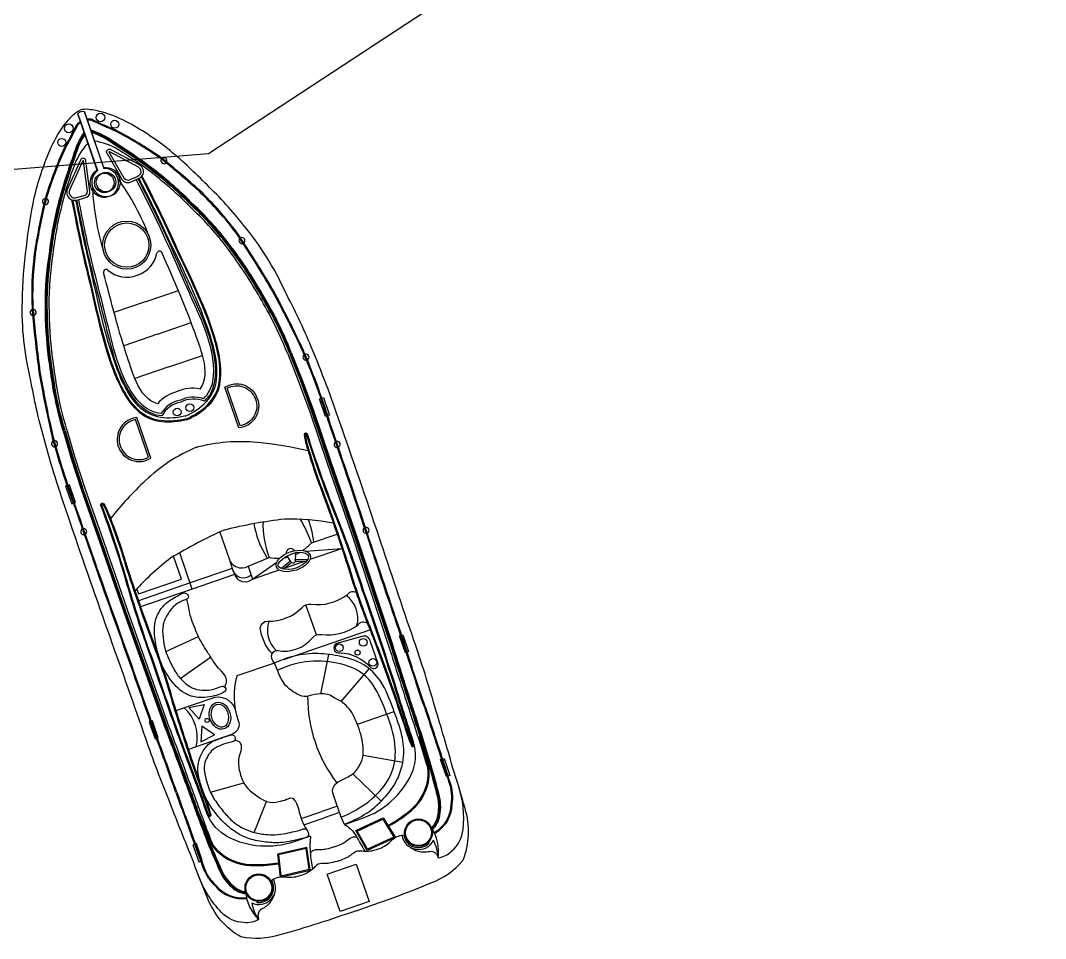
# Model space of a CAD drawing. Header units: metres. Extents: x 311963 to 314083, y 1901421 to 1902686.
# Drawn here: x 313521.2 to 313601.9, y 1901421.4 to 1901493.7 of the extents above; entities that cross this region are included whole.
import ezdxf

# ---------------------------------------------------------------- set-up
doc = ezdxf.new("R2010")
doc.units = ezdxf.units.M
doc.layers.add('village', color=3, linetype='Continuous')

msp = doc.modelspace()

# ---------------------------------------------------------------- linework, layer by layer
at = {"color": 32, "true_color": 0xcd6928}
for p, q in [((313531.124, 1901471.536), (313533.67, 1901472.412)), ((313531.124, 1901471.536), (313528.578, 1901470.659)), ((313532.012, 1901468.957), (313534.669, 1901469.872)), ((313532.012, 1901468.957), (313529.354, 1901468.042)), ((313532.9, 1901466.378), (313535.565, 1901467.296)), ((313532.9, 1901466.378), (313530.235, 1901465.461)), ((313543.659, 1901451.881), (313546.536, 1901452.093)), ((313544.027, 1901451.228), (313546.536, 1901452.093)), ((313539.496, 1901449.668), (313541.411, 1901451.015)), ((313542.503, 1901451.102), (313541.766, 1901450.508)), ((313542.599, 1901450.983), (313541.949, 1901450.459)), ((313542.067, 1901450.553), (313543.548, 1901451.063)), ((313542.864, 1901451.074), (313543.731, 1901451.061)), ((313542.867, 1901451.227), (313543.837, 1901451.212)), ((313539.147, 1901450.679), (313539.496, 1901449.668)), ((313539.496, 1901449.668), (313541.588, 1901450.389)), ((313534.587, 1901449.371), (313530.513, 1901447.968)), ((313534.755, 1901448.884), (313530.683, 1901447.481)), ((313544.523, 1901445.269), (313543.701, 1901447.654)), ((313532.664, 1901443.957), (313535.243, 1901445.15)), ((313541.961, 1901443.35), (313548.745, 1901445.686)), ((313533.812, 1901441.845), (313536.196, 1901443.53)), ((313544.88, 1901440.63), (313545.506, 1901443.736)), ((313546.465, 1901440.027), (313548.688, 1901442.601)), ((313547.752, 1901438.234), (313550.64, 1901439.25)), ((313548.214, 1901435.799), (313551.331, 1901435.249)), ((313547.385, 1901434.326), (313549.621, 1901432.17)), ((313536.189, 1901432.879), (313538.818, 1901433.619)), ((313539.635, 1901429.712), (313540.587, 1901432.16)), ((313546.175, 1901431.785), (313544.957, 1901431.366)), ((313543.326, 1901430.804), (313544.957, 1901431.366)), ((313543.532, 1901430.326), (313545.126, 1901430.875)), ((313546.346, 1901431.295), (313545.126, 1901430.875)), ((313553.341, 1901428.92), (313553.395, 1901428.866)), ((313539.857, 1901424.277), (313539.847, 1901424.201))]:
    msp.add_line(p, q, dxfattribs=at)
for points in [[(313547.649, 1901423.548, -0.01736), (313541.659, 1901421.644, -0.12634), (313538.582, 1901421.48, -0.172899), (313535.934, 1901424.608, -0.013884), (313534.702, 1901427.787, -0.008973), (313532.903, 1901432.312, -0.01509), (313530.947, 1901437.526, 0.002245), (313528.097, 1901445.623, -0.003342), (313524.977, 1901454.627, -0.016984), (313523.08, 1901460.718, -0.024546), (313522.025, 1901465.417, -0.067942), (313521.378, 1901471.559, -0.033948), (313521.694, 1901475.818, -0.022001), (313522.316, 1901479.735, -0.042872), (313523.53, 1901483.433, -0.059514), (313524.644, 1901485.389, -0.046364), (313525.369, 1901486.236, -0.104882), (313525.931, 1901486.615, -0.104882)], [(313547.649, 1901423.548, 0.01736), (313553.542, 1901425.736, 0.12634), (313556.067, 1901427.502, 0.172899), (313556.229, 1901431.596, 0.013884), (313555.242, 1901434.86, 0.008973), (313553.873, 1901439.533, 0.01509), (313552.203, 1901444.846, -0.002245), (313549.463, 1901452.981, 0.003342), (313546.378, 1901461.996, 0.016984), (313544.122, 1901467.964, 0.024546), (313542.061, 1901472.317, 0.067942), (313538.789, 1901477.555, 0.033948), (313535.917, 1901480.716, 0.022001), (313533.016, 1901483.419, 0.042872), (313529.782, 1901485.586, 0.059514), (313527.7, 1901486.442, 0.046364), (313526.608, 1901486.662, 0.104882), (313525.931, 1901486.615, 0.104882)], [(313533.454, 1901432.863, 0.006425), (313531.679, 1901437.805, 0.002217), (313528.835, 1901445.887, -0.003368), (313525.655, 1901454.947, -0.024633), (313523.787, 1901460.701, -0.015037), (313522.961, 1901464.617, -0.025439), (313522.604, 1901466.819, -0.013843), (313522.14, 1901471.441, -0.040266), (313522.408, 1901475.783, -0.016729), (313523.226, 1901479.767, -0.029739), (313524.695, 1901483.645, 0.01525), (313525.615, 1901485.364, -0.132389), (313525.838, 1901485.641, -0.028442), (313525.953, 1901485.725, -0.028442)], [(313533.527, 1901432.888, 0.006424), (313531.751, 1901437.831, 0.002217), (313528.907, 1901445.912, -0.003368), (313525.727, 1901454.973, -0.024633), (313523.862, 1901460.72, -0.015038), (313523.037, 1901464.631, -0.025461), (313522.68, 1901466.828, -0.013839), (313522.217, 1901471.444, -0.040238), (313522.483, 1901475.771, -0.016715), (313523.3, 1901479.747, -0.029693), (313524.764, 1901483.61, 0.015234), (313525.685, 1901485.331, -0.134036), (313525.885, 1901485.58, -0.024879), (313525.979, 1901485.65, -0.024879)], [(313553.099, 1901439.628, -0.006425), (313551.455, 1901444.615, -0.002217), (313548.72, 1901452.735, 0.003368), (313545.647, 1901461.832, 0.024633), (313543.576, 1901467.516, 0.015037), (313541.816, 1901471.109, 0.025439), (313540.742, 1901473.065, 0.013843), (313538.261, 1901476.992, 0.040266), (313535.377, 1901480.249, 0.016729), (313532.278, 1901482.885, 0.029739), (313528.734, 1901485.035, -0.01525), (313526.951, 1901485.824, 0.132389), (313526.604, 1901485.905, 0.028442), (313526.462, 1901485.9, 0.028442)], [(313553.026, 1901439.603, -0.006424), (313551.382, 1901444.591, -0.002217), (313548.648, 1901452.71, 0.003368), (313545.574, 1901461.808, 0.024633), (313543.506, 1901467.485, 0.015038), (313541.747, 1901471.075, 0.025461), (313540.676, 1901473.025, 0.013839), (313538.199, 1901476.948, 0.040238), (313535.324, 1901480.193, 0.016715), (313532.233, 1901482.823, 0.029693), (313528.701, 1901484.966, -0.015234), (313526.916, 1901485.755, 0.134036), (313526.605, 1901485.828, 0.024879), (313526.487, 1901485.825, 0.024879)], [(313524.59, 1901461.338, -0.031596), (313523.786, 1901464.78, -0.004928), (313523.445, 1901467.109, -0.02844), (313523.185, 1901471.199, -0.042875), (313523.499, 1901475.31, -0.035347), (313524.249, 1901479.358, -0.024093), (313525.392, 1901483.007, -0.079837), (313526.249, 1901484.866)], [(313524.663, 1901461.36, -0.031592), (313523.862, 1901464.793, -0.004926), (313523.521, 1901467.119, -0.028436), (313523.262, 1901471.2, -0.042895), (313523.575, 1901475.3, -0.035363), (313524.323, 1901479.338, -0.024111), (313525.465, 1901482.983, -0.077658), (313526.281, 1901484.774, -0.077658)], [(313524.737, 1901461.382, -0.031588), (313523.938, 1901464.805, -0.004924), (313523.597, 1901467.128, -0.028433), (313523.339, 1901471.2, -0.042917), (313523.652, 1901475.289, -0.035379), (313524.397, 1901479.319, -0.02413), (313525.538, 1901482.96, -0.075408), (313526.312, 1901484.683, -0.075408)], [(313542.552, 1901467.524, 0.031596), (313541.065, 1901470.731, 0.004928), (313539.9, 1901472.775, 0.02844), (313537.587, 1901476.158, 0.042875), (313534.808, 1901479.204, 0.035347), (313531.725, 1901481.932, 0.024093), (313528.578, 1901484.104, 0.079837), (313526.758, 1901485.041)], [(313542.48, 1901467.496, 0.031592), (313540.998, 1901470.694, 0.004926), (313539.834, 1901472.736, 0.028436), (313537.526, 1901476.112, 0.042895), (313534.754, 1901479.149, 0.035363), (313531.678, 1901481.871, 0.024111), (313528.535, 1901484.04, 0.077658), (313526.789, 1901484.95, 0.077658)], [(313542.409, 1901467.468, 0.031588), (313540.93, 1901470.657, 0.004924), (313539.768, 1901472.697, 0.028433), (313537.465, 1901476.065, 0.042917), (313534.701, 1901479.094, 0.035379), (313531.632, 1901481.81, 0.02413), (313528.492, 1901483.977, 0.075408), (313526.821, 1901484.858, 0.075408)], [(313524.883, 1901461.427, -0.031581), (313524.089, 1901464.83, -0.00492), (313523.75, 1901467.148, -0.028426), (313523.492, 1901471.201, -0.042959), (313523.804, 1901475.268, -0.035411), (313524.546, 1901479.28, -0.028829), (313525.501, 1901482.337, -0.092336), (313526.547, 1901484.001, -0.080328)], [(313542.266, 1901467.412, 0.031581), (313540.796, 1901470.583, 0.00492), (313539.636, 1901472.619, 0.028426), (313537.343, 1901475.971, 0.042959), (313534.594, 1901478.984, 0.035411), (313531.539, 1901481.688, 0.028829), (313528.904, 1901483.509, 0.092336), (313527.055, 1901484.176, 0.080328)], [(313530.491, 1901481.189), (313529.923, 1901480.946, -0.382221), (313529.266, 1901481.098), (313528.068, 1901483.164, -0.786544), (313528.298, 1901483.525), (313530.582, 1901482.324, -0.616464), (313530.491, 1901481.189, -3.844907)], [(313525.679, 1901479.532), (313526.276, 1901479.691, 0.382221), (313526.7, 1901480.215), (313526.372, 1901482.58, 0.786544), (313525.968, 1901482.723), (313524.909, 1901480.37, 0.616464), (313525.679, 1901479.532, 3.844907)], [(313542.266, 1901467.41), (313543.104, 1901465.308), (313544.006, 1901462.854), (313545.371, 1901458.809), (313547.28, 1901453.263), (313550.24, 1901444.337, 0.002601), (313551.798, 1901439.469, -0.00441), (313553.123, 1901435.339, -0.002867), (313553.307, 1901434.71, -0.002867)], [(313542.409, 1901467.467), (313543.248, 1901465.363), (313544.151, 1901462.905), (313545.516, 1901458.859), (313547.426, 1901453.312), (313550.386, 1901444.384, 0.002601), (313551.944, 1901439.517, -0.00441), (313553.27, 1901435.384, -0.012997), (313554.049, 1901432.507, -0.113276), (313554.032, 1901430.884, -0.142458), (313553.579, 1901430.091, -0.142458)], [(313542.48, 1901467.495), (313543.319, 1901465.39), (313544.223, 1901462.93), (313545.588, 1901458.883), (313547.498, 1901453.337), (313550.459, 1901444.408, 0.002601), (313552.017, 1901439.541, -0.004411), (313553.344, 1901435.406, -0.013003), (313554.123, 1901432.524, -0.113337), (313554.107, 1901430.867, -0.144821), (313553.621, 1901430.025, -0.138987)], [(313542.552, 1901467.524), (313543.391, 1901465.417), (313544.296, 1901462.956), (313545.661, 1901458.908), (313547.571, 1901453.362), (313550.532, 1901444.431, 0.002601), (313552.09, 1901439.565, -0.004411), (313553.417, 1901435.429, -0.013009), (313554.198, 1901432.541, -0.113396), (313554.181, 1901430.849, -0.146005), (313553.662, 1901429.956, -1.595219)], [(313538.421, 1901461.589), (313537.322, 1901464.782, -0.483063), (313539.869, 1901463.911, -0.50024), (313538.421, 1901461.589, -0.418424)], [(313531.498, 1901459.205), (313530.399, 1901462.398, 0.483063), (313528.928, 1901460.143, 0.50024), (313531.498, 1901459.205, 0.418424)], [(313524.59, 1901461.338), (313525.225, 1901459.162), (313526.028, 1901456.665), (313527.444, 1901452.635), (313529.354, 1901447.088), (313532.52, 1901438.228, -0.002601), (313534.288, 1901433.435, 0.004411), (313535.79, 1901429.358, 0.013009), (313536.952, 1901426.602, 0.113396), (313538.007, 1901425.279, 0.146005), (313538.966, 1901424.895, 1.595219)], [(313524.663, 1901461.36), (313525.298, 1901459.184), (313526.101, 1901456.689), (313527.517, 1901452.66), (313529.427, 1901447.114), (313532.592, 1901438.255, -0.002601), (313534.361, 1901433.461, 0.004411), (313535.861, 1901429.386, 0.013003), (313537.021, 1901426.635, 0.113337), (313538.055, 1901425.339, 0.144821), (313538.956, 1901424.975, 0.138987)], [(313524.737, 1901461.381), (313525.372, 1901459.207), (313526.173, 1901456.714), (313527.589, 1901452.685), (313529.499, 1901447.139), (313532.664, 1901438.281, -0.002601), (313534.433, 1901433.487, 0.00441), (313535.933, 1901429.413, 0.012997), (313537.091, 1901426.667, 0.113276), (313538.103, 1901425.399, 0.142458), (313538.948, 1901425.053, 0.142458)], [(313524.884, 1901461.424), (313525.519, 1901459.252), (313526.319, 1901456.763), (313527.734, 1901452.736), (313529.644, 1901447.19), (313532.808, 1901438.334, -0.002601), (313534.577, 1901433.539, 0.00441), (313536.076, 1901429.469, 0.002867), (313536.319, 1901428.859, 0.002867)], [(313535.079, 1901460.05, -0.096403), (313539.881, 1901460.444, -0.040538), (313543.869, 1901459.788, -1.92312)], [(313546.726, 1901430.345), (313548.168, 1901430.842, 0.202722), (313552.021, 1901434.324, 0.178768), (313552.177, 1901436.841, -0.010028), (313550.72, 1901441.388, 0.005356), (313548.216, 1901448.857, 0.016605), (313546.048, 1901454.85, -0.018921), (313543.82, 1901461.074, 0.925873), (313543.565, 1901461.027, 0.041202), (313543.842, 1901459.88, 0.024461), (313545.07, 1901456.294, -0.012888), (313547.407, 1901449.375, 0.019359), (313548.877, 1901445.362, -0.002375), (313550.58, 1901440.719, 0.006386), (313551.581, 1901437.736, 0.013656), (313552.006, 1901436.548, 0.862706), (313552.241, 1901436.601, -0.648089)], [(313552.164, 1901436.591, 0.016488), (313552.104, 1901436.818, -0.010023), (313550.646, 1901441.365, 0.005356), (313548.143, 1901448.833, 0.016607), (313545.977, 1901454.821, -0.018921), (313543.747, 1901461.051, -0.01143), (313543.746, 1901461.055, 0.913283), (313543.641, 1901461.037, 0.041174), (313543.915, 1901459.903, 0.024478), (313545.142, 1901456.321, -0.012889), (313547.48, 1901449.398, 0.019362), (313548.948, 1901445.39, -0.002377), (313550.653, 1901440.744, 0.006391), (313551.653, 1901437.76, 0.013664), (313552.078, 1901436.576, -0.000701), (313552.078, 1901436.576, 0.819976), (313552.164, 1901436.591, 0.819976)], [(313535.079, 1901460.05, 0.096403), (313531.053, 1901457.403, 0.040538), (313528.314, 1901454.432, 1.92312)], [(313544.066, 1901429.429), (313542.75, 1901428.976, -0.202722), (313537.57, 1901429.347, -0.178768), (313535.896, 1901431.235, 0.010028), (313534.246, 1901435.715, -0.005356), (313531.619, 1901443.142, -0.016605), (313529.638, 1901449.199, 0.018921), (313527.561, 1901455.475, -0.925873), (313527.791, 1901455.595, -0.041202), (313528.279, 1901454.52, -0.024461), (313529.52, 1901450.939, 0.012888), (313531.938, 1901444.048, -0.019359), (313533.251, 1901439.981, 0.002375), (313534.767, 1901435.274, -0.006386), (313535.816, 1901432.307, -0.013656), (313536.212, 1901431.109, -0.862706), (313535.995, 1901431.006, 0.648089)], [(313536.061, 1901431.045, -0.016488), (313535.968, 1901431.261, 0.010023), (313534.317, 1901435.742, -0.005356), (313531.692, 1901443.168, -0.016607), (313529.712, 1901449.22, 0.018921), (313527.633, 1901455.502, 0.01143), (313527.632, 1901455.506, -0.913283), (313527.725, 1901455.556, -0.041174), (313528.207, 1901454.493, -0.024478), (313529.446, 1901450.916, 0.012889), (313531.866, 1901444.021, -0.019362), (313533.178, 1901439.959, 0.002377), (313534.695, 1901435.249, -0.006391), (313535.743, 1901432.281, -0.013664), (313536.138, 1901431.087, 0.000701), (313536.138, 1901431.087, -0.819976), (313536.061, 1901431.045, -0.819976)], [(313537.315, 1901453.558, -0.033687), (313542.023, 1901454.417, -0.051879), (313545.85, 1901454.111, -1.92312)], [(313537.315, 1901453.558, 0.033687), (313533.076, 1901451.336, 0.051879), (313530.249, 1901448.738, 1.92312)], [(313536.924, 1901453.362), (313537.647, 1901451.265, 0.462925), (313539.147, 1901450.679), (313540.805, 1901451.364)], [(313537.647, 1901451.265), (313537.96, 1901450.355, 0.545737), (313539.379, 1901450.007, 0.282905)], [(313537.96, 1901450.355), (313538.073, 1901450.026, 0.516839), (313539.496, 1901449.668, 0.282905)], [(313541.032, 1901443.804, -0.164009), (313540.111, 1901445.835, -0.407559), (313540.692, 1901446.352, 0.20466), (313543.383, 1901447.415, -0.28657), (313544.099, 1901447.688, 0.198759), (313546.985, 1901448.465, -0.45148), (313547.723, 1901448.574, -1.463971)], [(313541.219, 1901443.057, -0.291269), (313541.037, 1901443.819, -0.299867), (313541.487, 1901444.042, 0.273478), (313544.204, 1901445.03, -0.28657), (313544.92, 1901445.303, 0.198759), (313547.807, 1901446.08, -0.45148), (313548.544, 1901446.19, -1.463971)], [(313541.219, 1901443.057), (313538.273, 1901442.042, 0.158322), (313538.369, 1901438.526, -0.417676), (313537.921, 1901437.451), (313534.447, 1901436.255)], [(313546.726, 1901430.345), (313546.482, 1901430.908), (313545.87, 1901432.656, -0.448043), (313546.403, 1901433.772, 0.025561), (313547.242, 1901434.227, 0.15676), (313547.949, 1901435.065, 0.144288), (313548.216, 1901435.84, 0.079427), (313548.041, 1901437.384, 0.054179), (313547.394, 1901439.004, 0.127294), (313546.442, 1901440.043, -0.025195), (313545.611, 1901440.517, 0.112656), (313544.872, 1901440.63, 0.061652), (313543.953, 1901440.463, -0.222278), (313543.189, 1901440.527, -0.049109), (313542.555, 1901440.902, -0.09997), (313541.981, 1901441.445, -0.045992), (313541.451, 1901442.488), (313541.219, 1901443.057)], [(313533.463, 1901439.313), (313536.553, 1901440.377, -0.406088), (313538.172, 1901439.214)], [(313553.026, 1901439.604, 0.002941), (313554.216, 1901435.977, -0.002014), (313554.96, 1901433.662, -0.130992), (313555.11, 1901431.917, -0.261832), (313553.796, 1901429.681, -0.261832)], [(313553.099, 1901439.628, 0.002942), (313554.289, 1901436.001, -0.002013), (313555.032, 1901433.686, -0.130442), (313555.187, 1901431.91, -0.261246), (313553.835, 1901429.614, -0.209197)], [(313550.159, 1901430.268, 0.043334), (313551.671, 1901431.263, 0.18333), (313553.281, 1901433.695, 0.123985), (313553.054, 1901435.833, -0.015377), (313552.664, 1901437.303)], [(313550.199, 1901430.203, 0.043195), (313551.717, 1901431.202, 0.183415), (313553.356, 1901433.681, 0.094511), (313553.278, 1901435.358)], [(313554.118, 1901427.726, 0.164393), (313555.201, 1901428.257, 0.188684), (313556.079, 1901429.949, 0.10758), (313555.704, 1901433.426)], [(313533.454, 1901432.863, -0.002942), (313534.75, 1901429.273, 0.002013), (313535.589, 1901426.991, 0.130442), (313536.561, 1901425.496, 0.261246), (313539.04, 1901424.519, 0.209197)], [(313533.526, 1901432.889, -0.002941), (313534.822, 1901429.299, 0.002014), (313535.662, 1901427.016, 0.130992), (313536.617, 1901425.549, 0.261832), (313539.03, 1901424.595, 0.261832)], [(313541.534, 1901427.298, -0.043334), (313539.731, 1901427.151, -0.18333), (313536.964, 1901428.076, -0.123985), (313535.826, 1901429.901, 0.015377), (313535.228, 1901431.299)], [(313541.543, 1901427.222, -0.043195), (313539.732, 1901427.074, -0.183415), (313536.913, 1901428.019, -0.094511), (313535.943, 1901429.388)], [(313539.98, 1901422.858, -0.164393), (313538.799, 1901422.609, -0.188684), (313537.066, 1901423.402, -0.10758), (313535.221, 1901426.372)]]:
    msp.add_lwpolyline(points, format="xyb", dxfattribs=at)
for points in [[(313527.278, 1901481.879), (313525.751, 1901486.313)], [(313525.751, 1901486.313), (313527.29, 1901481.844)], [(313526.259, 1901486.489), (313527.798, 1901482.019)], [(313527.786, 1901482.054), (313526.259, 1901486.489)], [(313545.349, 1901462.52), (313545.253, 1901462.487), (313544.777, 1901463.87), (313544.883, 1901463.907)], [(313544.955, 1901463.932), (313545.081, 1901463.975), (313545.557, 1901462.592), (313545.421, 1901462.545)], [(313524.907, 1901457.028), (313524.782, 1901456.985), (313525.258, 1901455.602), (313525.394, 1901455.648)], [(313525.466, 1901455.673), (313525.562, 1901455.706), (313525.085, 1901457.089), (313524.98, 1901457.053)], [(313544.129, 1901452.536), (313546.162, 1901453.207)], [(313538.073, 1901450.026), (313534.755, 1901448.884), (313533.768, 1901451.75)], [(313530.382, 1901448.887), (313530.512, 1901448.509), (313533.902, 1901449.677), (313533.286, 1901451.464)], [(313537.905, 1901450.513), (313534.587, 1901449.371)], [(313551.602, 1901443.899), (313551.529, 1901443.874), (313551.073, 1901445.196), (313551.165, 1901445.228)], [(313551.238, 1901445.253), (313551.332, 1901445.285), (313551.787, 1901443.963), (313551.675, 1901443.924)], [(313531.458, 1901438.441), (313531.364, 1901438.409), (313531.819, 1901437.086), (313531.932, 1901437.125)], [(313532.004, 1901437.15), (313532.078, 1901437.175), (313531.622, 1901438.498), (313531.53, 1901438.466)], [(313554.811, 1901434.13), (313554.761, 1901434.113), (313554.301, 1901435.451), (313554.378, 1901435.477)], [(313554.451, 1901435.502), (313554.582, 1901435.547), (313555.042, 1901434.21), (313554.883, 1901434.155)], [(313534.929, 1901428.78), (313534.799, 1901428.735), (313535.259, 1901427.397), (313535.418, 1901427.452)], [(313535.491, 1901427.477), (313535.54, 1901427.494), (313535.08, 1901428.832), (313535.002, 1901428.805)]]:
    msp.add_lwpolyline(points, dxfattribs=at)
for points in [[(313530.417, 1901481.366), (313529.838, 1901481.119, -0.383069), (313529.427, 1901481.203), (313528.217, 1901483.29, -0.853636), (313528.228, 1901483.345), (313530.487, 1901482.157, -0.613527)], [(313525.628, 1901479.717), (313526.237, 1901479.879, 0.383069), (313526.509, 1901480.198), (313526.177, 1901482.588, 0.853636), (313526.134, 1901482.624), (313525.086, 1901480.297, 0.613527)], [(313538.526, 1901461.756), (313537.508, 1901464.713, -0.460147), (313539.725, 1901463.857, -0.47706)], [(313531.313, 1901459.272), (313530.294, 1901462.229, 0.460147), (313529.074, 1901460.189, 0.47706)], [(313546.124, 1901444.608, 0.917705), (313546.391, 1901443.86, -0.209704), (313548.757, 1901442.756, 0.850912), (313549.359, 1901443.073), (313548.76, 1901444.814, 0.435659), (313548.097, 1901445.159)]]:
    msp.add_lwpolyline(points, format="xyb", close=True, dxfattribs=at)
for points in [[(313535.306, 1901438.641), (313534.495, 1901439.55), (313535.688, 1901439.798)], [(313535.499, 1901438.079), (313535.42, 1901436.863), (313536.513, 1901437.402)], [(313548.518, 1901428.295), (313547.629, 1901429.86), (313549.791, 1901430.871), (313550.742, 1901429.315)], [(313548.55, 1901428.394), (313547.736, 1901429.825), (313549.761, 1901430.772), (313550.631, 1901429.349)], [(313544.042, 1901426.754), (313543.779, 1901428.534), (313541.453, 1901428), (313541.662, 1901426.188)], [(313543.956, 1901426.812), (313543.716, 1901428.441), (313541.537, 1901427.94), (313541.728, 1901426.283)], [(313546.394, 1901423.484), (313545.384, 1901426.416), (313547.668, 1901427.203), (313548.678, 1901424.271)]]:
    msp.add_lwpolyline(points, close=True, dxfattribs=at)
for centre, radius in [((313527.529, 1901486.033), 0.349), ((313525.03, 1901485.172), 0.349), ((313528.646, 1901485.502), 0.313), ((313524.477, 1901484.067), 0.313), ((313527.824, 1901480.888), 0.771), ((313527.966, 1901480.936), 0.771), ((313529.593, 1901475.98), 1.896), ((313529.593, 1901475.98), 1.896), ((313529.593, 1901475.98), 1.743), ((313529.593, 1901475.98), 1.743), ((313533.567, 1901462.827), 0.305), ((313534.561, 1901463.169), 0.305), ((313546.331, 1901444.264), 0.304), ((313548.211, 1901444.685), 0.304), ((313547.768, 1901443.879), 0.197), ((313548.972, 1901443.107), 0.304), ((313535.922, 1901438.538), 0.163), ((313552.566, 1901429.688), 1.09), ((313552.566, 1901429.688), 1.013), ((313539.995, 1901425.358), 1.09), ((313539.995, 1901425.358), 1.013)]:
    msp.add_circle(centre, radius, dxfattribs=at)
for centre, radius, start, end in [((313526.125, 1901486.052), 0.456, 72.90939, 145.09468), ((313526.125, 1901486.052), 0.456, 72.90939, 145.09468), ((313532.523, 1901482.623), 0.237, 147.40937, 314.99179), ((313532.523, 1901482.623), 0.237, 333.62956, 128.77161), ((313527.824, 1901480.888), 1.132, 118.88601, 91.33556), ((313527.966, 1901480.936), 1.132, 126.66851, 99.11806), ((313512.531, 1901469.509), 20.143, 20.60384, 35.67465), ((313547.022, 1901481.387), 20.143, 182.32942, 197.40023), ((313523.195, 1901479.411), 0.237, 89.23246, 244.37451), ((313523.195, 1901479.411), 0.237, 263.01228, 70.59469), ((313538.668, 1901476.335), 0.237, 136.02124, 290.65546), ((313538.668, 1901476.335), 0.237, 309.29051, 117.38619), ((313529.736, 1901475.779), 2.281, 287.26169, 349.0628), ((313532.174, 1901475.31), 0.202, 23.33969, 169.80743), ((313527.972, 1901473.863), 0.202, 48.19664, 194.66438), ((313529.605, 1901475.734), 2.281, 228.94126, 290.74238), ((313522.225, 1901470.672), 0.237, 100.61788, 268.71355), ((313522.225, 1901470.672), 0.237, 287.34861, 81.98282), ((313543.707, 1901467.15), 0.237, 126.34136, 278.61699), ((313543.707, 1901467.15), 0.237, 297.27589, 107.68247), ((313534.779, 1901461.808), 2.894, 78.12618, 114.72851), ((313534.233, 1901461.62), 2.894, 103.27555, 139.87789), ((313534.238, 1901461.496), 2.3, 100.29049, 148.04025), ((313534.852, 1901461.707), 2.3, 69.96382, 117.71358), ((313534.852, 1901461.707), 2.146, 66.50645, 117.71358), ((313534.238, 1901461.496), 2.146, 100.29049, 151.49761), ((313523.91, 1901460.332), 0.237, 110.3216, 280.72818), ((313523.91, 1901460.332), 0.237, 299.38707, 91.6627), ((313546.162, 1901460.273), 0.237, 122.63211, 275.21264), ((313546.162, 1901460.273), 0.237, 293.87282, 103.97193), ((313526.21, 1901453.402), 0.237, 114.03213, 284.13125), ((313526.21, 1901453.402), 0.237, 302.79143, 95.37196), ((313548.435, 1901453.507), 0.237, 120.22404, 276.47317), ((313548.435, 1901453.507), 0.237, 295.09737, 101.59984), ((313541.443, 1901454.854), 3.548, 304.43623, 319.19204), ((313543.339, 1901452.001), 1.241, 195.11747, 195.38678), ((313542.493, 1901451.725), 0.347, 29.80433, 188.1499), ((313541.654, 1901451.421), 1.241, 22.61729, 22.8866), ((313541.654, 1901451.421), 1.241, 347.40665, 15.04674), ((313541.443, 1901454.854), 3.548, 293.90452, 300.24384), ((313541.443, 1901454.854), 3.548, 259.62701, 272.97802), ((313541.443, 1901454.854), 3.548, 278.95115, 283.19106), ((313543.339, 1901452.001), 1.241, 204.60456, 230.59742), ((313542.708, 1901451.097), 0.166, 199.00203, 19.00203), ((313545.549, 1901446.574), 2.243, 345.62648, 53.77398), ((313542.911, 1901445.665), 2.243, 162.20206, 226.40621), ((313554.999, 1901440.409), 11.166, 179.90155, 217.37413), ((313532.029, 1901437.199), 3.124, 346.47059, 48.35807), ((313550.629, 1901428.175), 3.517, 352.67075, 33.00637), ((313552.566, 1901429.688), 1.32, 188.32785, 333.22945), ((313552.566, 1901429.688), 1.167, 188.32785, 315.27773), ((313550.608, 1901427.503), 3.517, 3.64412, 26.87666), ((313539.995, 1901425.358), 1.32, 244.77462, 29.67622), ((313539.995, 1901425.358), 1.167, 262.72634, 29.67622), ((313542.452, 1901425.359), 3.517, 184.9977, 225.33332), ((313542.883, 1901424.843), 3.517, 191.12741, 214.35994)]:
    msp.add_arc(centre, radius, start, end, dxfattribs=at)
for start_param, end_param in [(0.830012, 1.576846), (4.712389, 5.232342)]:
    msp.add_ellipse((313542.463, 1901451.962), major_axis=(-1.349, 3.917), ratio=0.425319, start_param=start_param, end_param=end_param, dxfattribs=at)
for centre, major_axis, ratio in [((313542.708, 1901451.097), (1.333, 0.459), 0.533092), ((313536.931, 1901438.91), (-0.307, 1.041), 0.758117)]:
    msp.add_ellipse(centre, major_axis=major_axis, ratio=ratio, dxfattribs=at)
for points, knots in [([(313535.64, 1901463.868), (313536.013, 1901464.259), (313536.281, 1901464.703), (313536.586, 1901466.386), (313536.294, 1901467.726), (313535.54, 1901470.017), (313535.022, 1901471.089), (313533.541, 1901474.397), (313532.596, 1901476.649), (313531.14, 1901479.592), (313530.75, 1901480.357), (313530.36, 1901481.122)], [0.0248254, 0.0248254, 0.0248254, 0.0248254, 0.0474598, 0.0474598, 0.0949196, 0.0949196, 0.1423794, 0.1423794, 0.237299, 0.237299, 0.2709084, 0.2709084, 0.2709084, 0.2709084]), ([(313535.708, 1901463.676), (313535.918, 1901463.881), (313536.699, 1901464.844), (313536.593, 1901468.146), (313534.615, 1901472.25), (313532.669, 1901476.934), (313531.128, 1901479.954), (313530.496, 1901481.192)], [0.0234044, 0.0234044, 0.0234044, 0.0234044, 0.0350942, 0.0739111, 0.138251, 0.2165713, 0.2709084, 0.2709084, 0.2709084, 0.2709084]), ([(313534.205, 1901462.509), (313535.472, 1901463.067), (313536.532, 1901464.03), (313536.809, 1901466.799), (313536.399, 1901468.201), (313535.086, 1901471.999), (313533.88, 1901474.326), (313532.064, 1901478.261), (313531.318, 1901479.751), (313530.565, 1901481.226)], [0, 0, 0, 0, 0.0508337, 0.0508337, 0.1016674, 0.1016674, 0.2060328, 0.2060328, 0.2709084, 0.2709084, 0.2709084, 0.2709084]), ([(313534.298, 1901462.298), (313535.539, 1901462.845), (313536.674, 1901463.791), (313537.069, 1901466.523), (313536.717, 1901467.909), (313535.487, 1901471.669), (313534.291, 1901473.929), (313532.449, 1901478.006), (313531.622, 1901479.661), (313530.744, 1901481.376)], [0, 0, 0, 0, 0.0480884, 0.0480884, 0.0961768, 0.0961768, 0.1985377, 0.1985377, 0.2704106, 0.2704106, 0.2704106, 0.2704106]), ([(313534.329, 1901462.228), (313535.534, 1901462.759), (313536.686, 1901463.655), (313537.157, 1901466.314), (313536.854, 1901467.682), (313535.677, 1901471.441), (313534.472, 1901473.688), (313532.6, 1901477.876), (313531.723, 1901479.631), (313530.794, 1901481.447)], [0, 0, 0, 0, 0.0462196, 0.0462196, 0.0924392, 0.0924392, 0.1947325, 0.1947325, 0.2709084, 0.2709084, 0.2709084, 0.2709084]), ([(313534.329, 1901462.228), (313533.053, 1901461.905), (313531.593, 1901461.902), (313529.585, 1901463.707), (313528.981, 1901464.971), (313527.595, 1901468.658), (313527.161, 1901471.17), (313526.057, 1901475.622), (313525.667, 1901477.546), (313525.281, 1901479.548)], [0, 0, 0, 0, 0.0462196, 0.0462196, 0.0924392, 0.0924392, 0.1947325, 0.1947325, 0.2709084, 0.2709084, 0.2709084, 0.2709084]), ([(313534.31, 1901462.302), (313532.996, 1901461.97), (313531.519, 1901462.016), (313529.526, 1901463.925), (313528.95, 1901465.234), (313527.604, 1901468.954), (313527.154, 1901471.471), (313526.096, 1901475.818), (313525.729, 1901477.631), (313525.364, 1901479.523)], [0, 0, 0, 0, 0.0480884, 0.0480884, 0.0961768, 0.0961768, 0.1985377, 0.1985377, 0.2704106, 0.2704106, 0.2704106, 0.2704106]), ([(313534.254, 1901462.526), (313532.912, 1901462.186), (313531.484, 1901462.291), (313529.561, 1901464.303), (313529.021, 1901465.66), (313527.717, 1901469.462), (313527.234, 1901472.038), (313526.242, 1901476.257), (313525.913, 1901477.889), (313525.598, 1901479.516)], [0, 0, 0, 0, 0.0508337, 0.0508337, 0.1016674, 0.1016674, 0.2060328, 0.2060328, 0.2709084, 0.2709084, 0.2709084, 0.2709084]), ([(313532.352, 1901462.52), (313532.059, 1901462.552), (313530.851, 1901462.83), (313528.902, 1901465.497), (313527.933, 1901469.949), (313526.583, 1901474.838), (313525.937, 1901478.167), (313525.673, 1901479.531)], [0.0234044, 0.0234044, 0.0234044, 0.0234044, 0.0350942, 0.0739111, 0.138251, 0.2165713, 0.2709084, 0.2709084, 0.2709084, 0.2709084]), ([(313532.287, 1901462.713), (313531.752, 1901462.792), (313531.267, 1901462.977), (313529.991, 1901464.115), (313529.396, 1901465.351), (313528.579, 1901467.62), (313528.328, 1901468.784), (313527.457, 1901472.302), (313526.815, 1901474.658), (313526.151, 1901477.874), (313525.987, 1901478.716), (313525.824, 1901479.56)], [0.0248254, 0.0248254, 0.0248254, 0.0248254, 0.0474598, 0.0474598, 0.0949196, 0.0949196, 0.1423794, 0.1423794, 0.237299, 0.237299, 0.2709084, 0.2709084, 0.2709084, 0.2709084]), ([(313535.375, 1901464.64), (313536.352, 1901465.906), (313535.264, 1901468.134), (313534.486, 1901470.469), (313533.226, 1901473.446), (313532.357, 1901475.395)], [0.0313661, 0.0313661, 0.0313661, 0.0313661, 0.1084744, 0.1084744, 0.1920729, 0.1920729, 0.1920729, 0.1920729]), ([(313532.02, 1901463.485), (313530.47, 1901463.88), (313529.957, 1901466.306), (313529.132, 1901468.625), (313528.291, 1901471.747), (313527.776, 1901473.817)], [0.0313661, 0.0313661, 0.0313661, 0.0313661, 0.1084744, 0.1084744, 0.1920729, 0.1920729, 0.1920729, 0.1920729]), ([(313543.897, 1901451.506), (313543.845, 1901451.657), (313543.589, 1901451.798), (313542.422, 1901451.771), (313541.488, 1901451.083), (313541.525, 1901450.431), (313542.438, 1901450.276), (313543.71, 1901450.909), (313543.964, 1901451.311), (313543.897, 1901451.506)], [0, 0, 0, 0, 1.031451, 1.031451, 2.992455, 2.992455, 4.95346, 4.95346, 6.283185, 6.283185, 6.283185, 6.283185]), ([(313546.482, 1901430.908), (313548.094, 1901431.607), (313549.431, 1901432.554), (313550.97, 1901435.249), (313550.865, 1901436.86), (313549.693, 1901440.068), (313549.093, 1901441.753), (313546.489, 1901443.182), (313544.64, 1901443.388), (313542.538, 1901442.926), (313542.016, 1901442.719), (313541.451, 1901442.488)], [0, 0, 0, 0, 0.0684102, 0.0684102, 0.1368204, 0.1368204, 0.2052306, 0.2052306, 0.2736407, 0.2736407, 0.2974604, 0.2974604, 0.2974604, 0.2974604]), ([(313536.668, 1901439.804), (313536.322, 1901439.702), (313536.12, 1901439.074), (313536.574, 1901438.054), (313537.095, 1901437.864), (313537.675, 1901438.383), (313537.681, 1901439.128), (313537.146, 1901439.771), (313536.877, 1901439.865), (313536.668, 1901439.804)], [0, 0, 0, 0, 1.743273, 1.743273, 3.486547, 3.486547, 5.22982, 5.22982, 6.283185, 6.283185, 6.283185, 6.283185]), ([(313545.918, 1901428.575), (313546.122, 1901428.648), (313546.462, 1901428.771), (313546.929, 1901429.049), (313547.279, 1901429.39), (313547.582, 1901429.365), (313547.696, 1901429.351)], [0, 0, 0, 0, 0.00840925, 0.01405459, 0.02148076, 0.02583256, 0.02583256, 0.02583256, 0.02583256]), ([(313545.918, 1901428.575), (313545.713, 1901428.507), (313545.369, 1901428.395), (313544.83, 1901428.327), (313544.344, 1901428.379), (313544.121, 1901428.173), (313544.04, 1901428.092)], [0, 0, 0, 0, 0.00840925, 0.01405459, 0.02148076, 0.02583256, 0.02583256, 0.02583256, 0.02583256])]:
    msp.add_open_spline(points, degree=3, knots=knots, dxfattribs=at)
for points in [[(313539.591, 1901454.055), (313539.755, 1901453.178), (313540.084, 1901452.224), (313540.66, 1901451.314)], [(313543.883, 1901454.368), (313544.078, 1901453.816), (313544.224, 1901453.211), (313544.288, 1901452.564)]]:
    msp.add_open_spline(points, degree=3, dxfattribs=at)
for points in [[(313533.843, 1901447.892), (313534.116, 1901448.009), (313534.443, 1901448.207), (313534.308, 1901448.533), (313533.706, 1901448.406), (313532.68, 1901447.748), (313531.889, 1901446.503), (313531.831, 1901444.901), (313532.149, 1901443.463), (313532.944, 1901441.89), (313534.159, 1901440.688), (313535.21, 1901440.344), (313536.638, 1901440.512), (313537.223, 1901440.751), (313537.408, 1901440.987), (313537.189, 1901441.23), (313536.864, 1901441.152), (313535.757, 1901440.914), (313534.913, 1901441.043), (313534.139, 1901441.52), (313533.551, 1901442.175), (313533.011, 1901443.134), (313532.62, 1901444.105), (313532.462, 1901445.061), (313532.457, 1901446.07), (313532.87, 1901446.975), (313533.546, 1901447.722), (313533.843, 1901447.892)], [(313537.316, 1901441.158), (313537.436, 1901441.532), (313537.391, 1901441.952), (313536.92, 1901442.543), (313536.54, 1901443.015), (313536.012, 1901443.821), (313535.279, 1901445.075), (313534.972, 1901445.773), (313534.684, 1901446.511), (313534.528, 1901447.11), (313534.438, 1901447.664), (313534.301, 1901448.079)], [(313546.726, 1901430.345), (313548.3, 1901431.116), (313549.866, 1901432.428), (313550.846, 1901433.805), (313551.386, 1901435.684), (313551.263, 1901437.335), (313550.558, 1901439.469), (313549.577, 1901441.627), (313548.206, 1901442.937), (313546.22, 1901443.62), (313544.434, 1901443.807), (313542.537, 1901443.54), (313541.219, 1901443.057)], [(313538.126, 1901436.999), (313538.482, 1901436.826), (313538.601, 1901436.296), (313538.431, 1901435.624), (313538.413, 1901434.878), (313538.708, 1901433.838), (313539.125, 1901433.178), (313539.941, 1901432.528), (313540.62, 1901432.149), (313541.574, 1901432.139), (313542.185, 1901432.328), (313542.62, 1901432.415), (313542.875, 1901432.164), (313543.135, 1901431.472), (313543.635, 1901430.142), (313543.915, 1901429.488), (313543.188, 1901429.178), (313541.715, 1901428.91), (313540.558, 1901428.956), (313539.267, 1901429.209), (313538.042, 1901429.828), (313537.111, 1901430.623), (313536.382, 1901431.514), (313535.791, 1901432.495), (313535.381, 1901433.622), (313535.198, 1901434.828), (313535.324, 1901435.506), (313535.615, 1901436.141), (313536.321, 1901436.865), (313536.882, 1901437.094), (313537.59, 1901437.336), (313538.02, 1901437.358), (313538.126, 1901436.999), (313537.806, 1901436.829), (313537.031, 1901436.587), (313536.409, 1901436.255), (313535.942, 1901435.681), (313535.708, 1901435.067), (313535.752, 1901434.297), (313536.158, 1901432.945), (313536.769, 1901431.922), (313537.467, 1901431.063), (313538.155, 1901430.412), (313538.737, 1901430.059), (313539.527, 1901429.743), (313540.52, 1901429.556), (313541.266, 1901429.538), (313542.118, 1901429.641), (313542.805, 1901429.793), (313543.286, 1901429.92), (313543.656, 1901429.997), (313543.822, 1901429.834)], [(313546.726, 1901430.345), (313547.234, 1901429.973), (313547.673, 1901429.388), (313548.331, 1901428.236)], [(313544.066, 1901429.429), (313544.02, 1901428.866), (313544.035, 1901428.135), (313544.226, 1901426.822)], [(313546.293, 1901427.486), (313546.891, 1901427.728), (313547.261, 1901427.954), (313547.742, 1901428.26), (313548.236, 1901428.242), (313549.256, 1901428.37), (313550.223, 1901428.871), (313550.665, 1901429.266), (313550.982, 1901429.431), (313551.488, 1901429.528)], [(313551.92, 1901428.536), (313552.354, 1901428.302), (313553.204, 1901428.193), (313553.676, 1901428.212), (313553.981, 1901427.992), (313554.118, 1901427.726)], [(313546.293, 1901427.486), (313545.673, 1901427.308), (313545.242, 1901427.259), (313544.675, 1901427.204), (313544.297, 1901426.886), (313543.414, 1901426.358), (313542.344, 1901426.158), (313541.752, 1901426.197), (313541.401, 1901426.132), (313540.943, 1901425.896)], [(313541.213, 1901424.849), (313541.015, 1901424.397), (313540.412, 1901423.788), (313540.029, 1901423.512), (313539.924, 1901423.151), (313539.98, 1901422.858)]]:
    msp.add_spline(points, degree=3, dxfattribs=at)
at = {"layer": 'village', "color": 3}
for p, q in [((313662.174, 1901565.986), (313536.036, 1901483.178)), ((313536.036, 1901483.178), (313377.554, 1901470.257))]:
    msp.add_line(p, q, dxfattribs=at)

doc.saveas('drawing.dxf')
